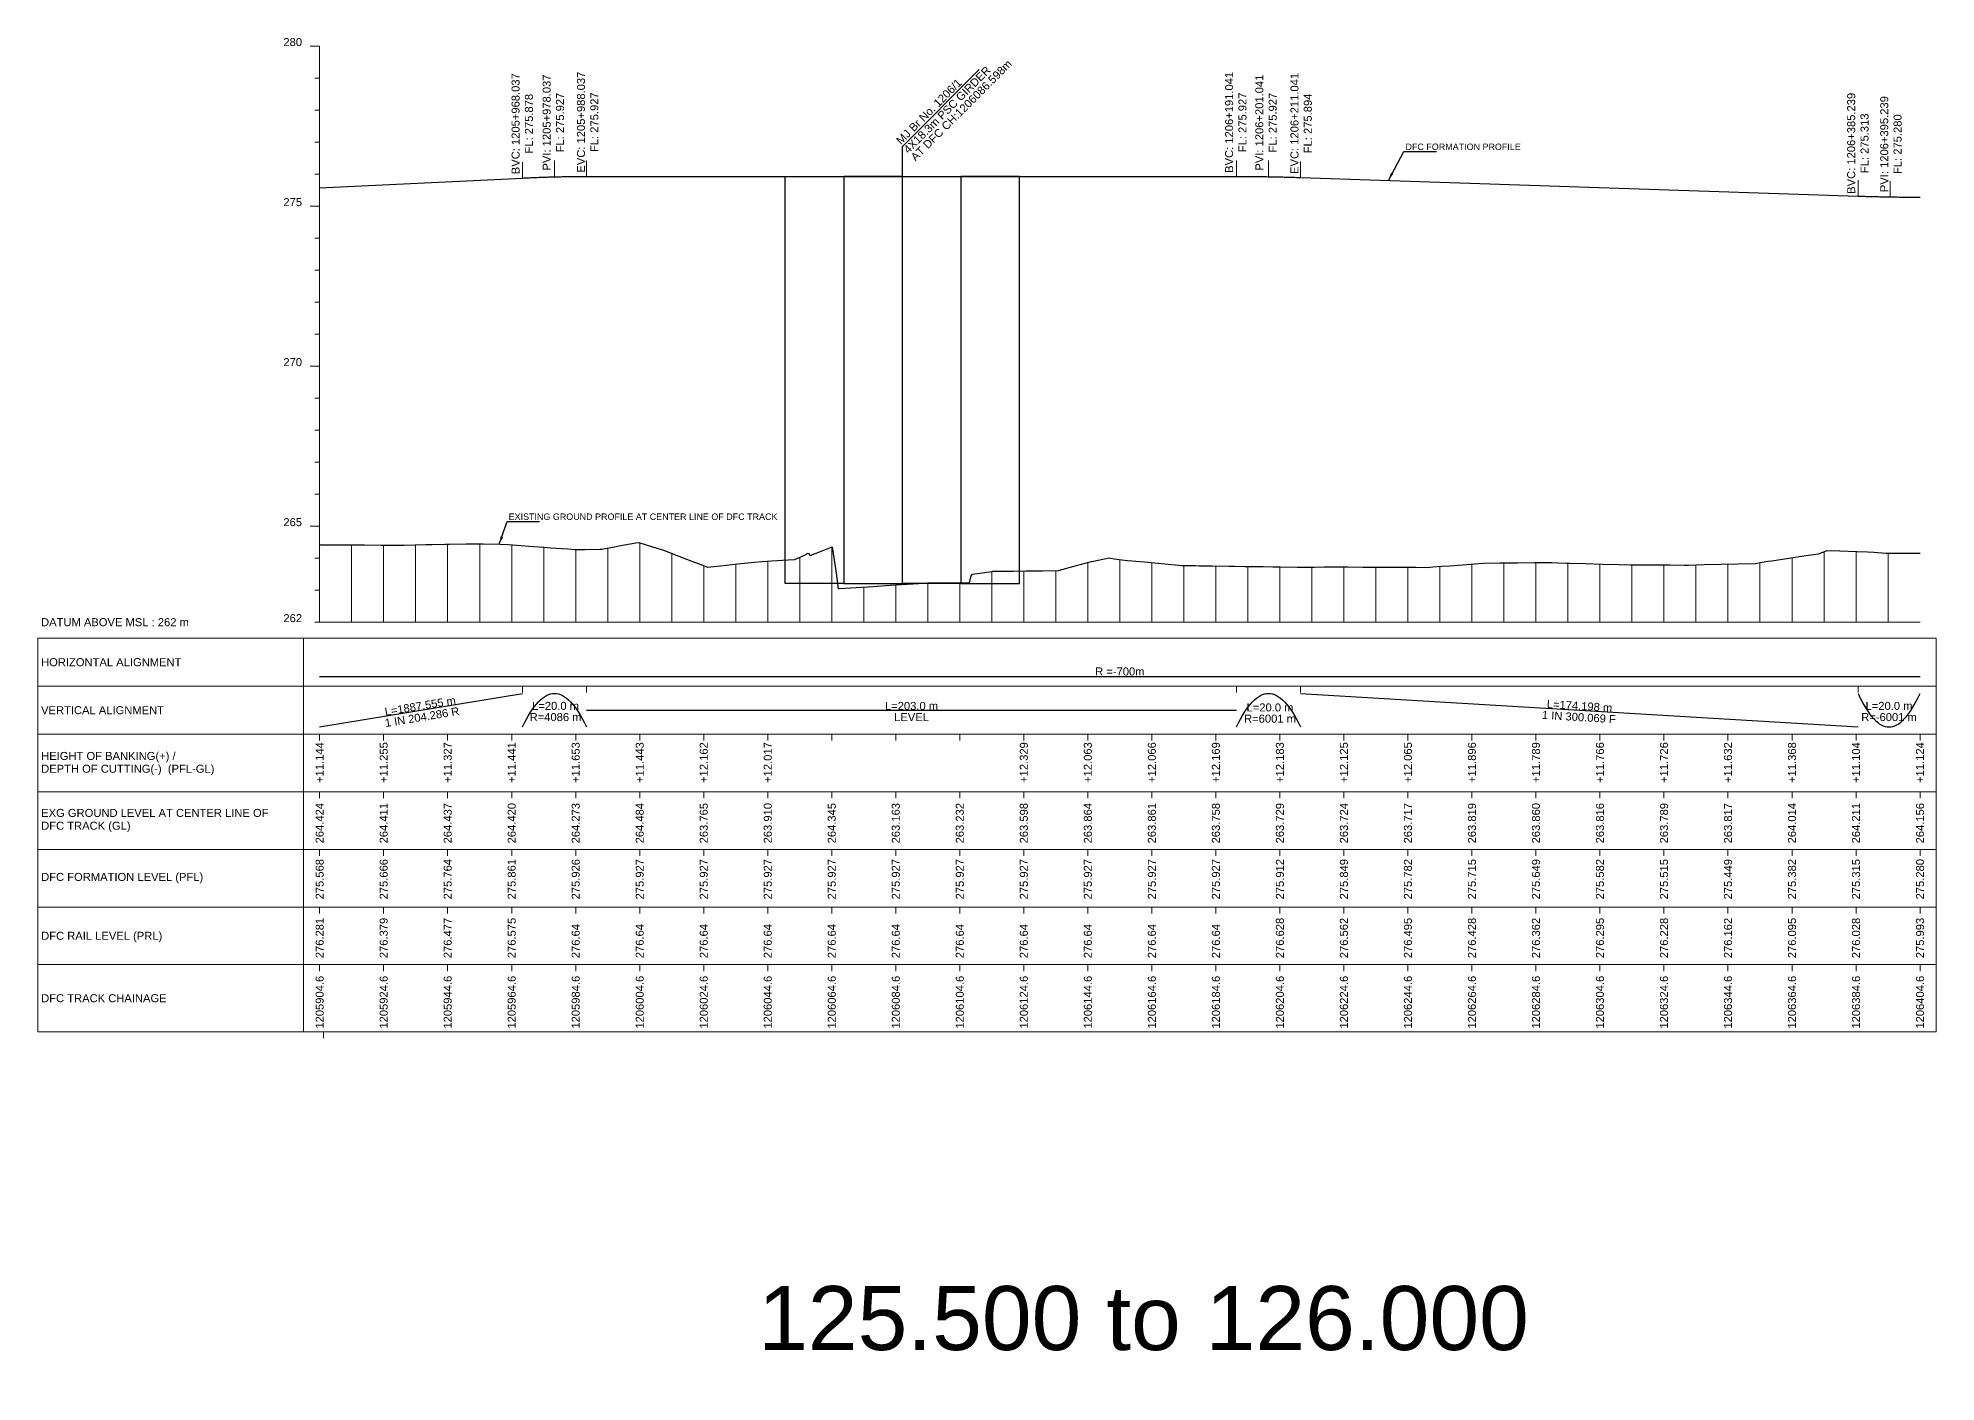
# Model space of a CAD drawing. Header units: metres. Extents: x 33905 to 43505, y -12340 to -11815.
# Drawn here: x 36912 to 37505, y -12237 to -11817 of the extents above; entities that cross this region are included whole.
import ezdxf
from ezdxf.enums import TextEntityAlignment as Align

# ---------------------------------------------------------------- set-up
doc = ezdxf.new("R2010")
doc.units = ezdxf.units.M
doc.header["$MEASUREMENT"] = 0
for name, color, linetype, lineweight in [('C-PROF-LABL-DG', 1, 'Continuous', 25), ('LS BRIDGE INDICATION', 10, 'Continuous', 30), ('LS BVC-PVI-EVC TEXT', 10, 'Continuous', 0), ('LS CUT FILL', 10, 'Continuous', 0), ('LS DATUM', 7, 'Continuous', 0), ('LS DATUM X', 7, 'Continuous', 0), ('LS DATUM Y', 7, 'Continuous', 0), ('LS EXG GL', 7, 'Continuous', 0), ('LS EXG. GL', 7, 'Continuous', 0), ('LS FRAME', 7, 'Continuous', 0), ('LS PRO FL', 10, 'Continuous', 0), ('LS PRO. CUT & FILL', 10, 'Continuous', 0), ('LS PRO. DFCC CH', 10, 'Continuous', 0), ('LS PRO. FL', 10, 'Continuous', 0), ('LS PRO. RL', 10, 'Continuous', 0), ('LS PROFILE EXG GL', 7, 'Continuous', 30), ('LS PROFILE PRO FL', 1, 'Continuous', 30), ('LS TICKS', 7, 'Continuous', 0), ('Profile Grid', 7, 'Continuous', 0)]:
    doc.layers.add(name, color=color, linetype=linetype, lineweight=lineweight)
for name, color, linetype in [("LS BRIDGE'S", 7, 'Continuous'), ('LS HORIZONTAL ALIGNMENT', 10, 'Continuous'), ('LS VERTICAL ALIGNMENT', 10, 'Continuous'), ('ref text', 3, 'Continuous')]:
    doc.layers.add(name, color=color, linetype=linetype)
doc.styles.add('Arial', font='arial.ttf')
doc.styles.get("Standard").update_dxf_attribs({"font": 'arial.ttf'})
doc.styles.add('Style-Arial', font='arial.ttf')
doc.styles.add('StyleArial', font='arial.ttf')
doc.dimstyles.get("Standard").update_dxf_attribs({"dimtxt": 0.18, "dimasz": 0.18, "dimexe": 0.18, "dimexo": 0.0625, "dimgap": 0.09, "dimtad": 0, "dimtih": 1, "dimtoh": 1, "dimdec": 4, "dimzin": 0, "dimdsep": 46, "dimtxsty": 'Standard', "dimcen": 0.09, "dimadec": 0, "dimazin": 0, "dimtfac": 1, "dimtdec": 4, "dimtofl": 0, "dimtmove": 0, "dimatfit": 3, "dimfxl": 1, "dimtolj": 1, "dimtzin": 0, "dimarcsym": 0})

msp = doc.modelspace()

# ---------------------------------------------------------------- linework, layer by layer
at = {"layer": 'LS BRIDGE INDICATION'}
for points in [[(37145.45, -11860.73), (37163.75, -11860.73), (37163.75, -11987.88), (37145.45, -11987.88)], [(37163.75, -11987.88), (37182.05, -11987.88), (37182.05, -11860.73), (37163.75, -11860.73)], [(37182.05, -11860.73), (37200.35, -11860.73), (37200.35, -11987.88), (37182.05, -11987.88)], [(37200.35, -11987.88), (37218.65, -11987.88), (37218.65, -11860.73), (37200.35, -11860.73)]]:
    msp.add_lwpolyline(points, close=True, dxfattribs=at)
at = {"layer": "LS BRIDGE'S", "color": 10}
msp.add_lwpolyline([(37182.05, -11975.91), (37182.05, -11851.4), (37206.1, -11827.35)], dxfattribs=at)
at = {"layer": 'LS BVC-PVI-EVC TEXT'}
for p, q in [((37063.42, -11861.22), (37063.42, -11856.22)), ((37073.42, -11860.73), (37073.42, -11855.73)), ((37083.42, -11860.73), (37083.42, -11855.73)), ((37286.43, -11860.73), (37286.43, -11855.73)), ((37296.43, -11860.73), (37296.43, -11855.73)), ((37306.43, -11861.06), (37306.43, -11856.06)), ((37480.62, -11866.87), (37480.62, -11861.87)), ((37490.62, -11867.2), (37490.62, -11862.2))]:
    msp.add_line(p, q, dxfattribs=at)
at = {"layer": 'LS DATUM X', "color": 7, "linetype": 'Continuous', "lineweight": 0}
msp.add_line((37000, -12000), (37500, -12000), dxfattribs=at)
at = {"layer": 'LS DATUM Y', "color": 7, "linetype": 'Continuous', "lineweight": 0}
for p, q in [((36997, -11820), (37000, -11820)), ((36997, -11820), (37000, -11820)), ((37000, -12000), (37000, -11820)), ((36998.5, -11830), (37000, -11830)), ((36998.5, -11840), (37000, -11840)), ((36998.5, -11850), (37000, -11850)), ((36998.5, -11860), (37000, -11860)), ((36997, -11870), (37000, -11870)), ((36998.5, -11880), (37000, -11880)), ((36998.5, -11890), (37000, -11890)), ((36998.5, -11900), (37000, -11900)), ((36998.5, -11910), (37000, -11910)), ((36997, -11920), (37000, -11920)), ((36998.5, -11930), (37000, -11930)), ((36998.5, -11940), (37000, -11940)), ((36998.5, -11950), (37000, -11950)), ((36998.5, -11960), (37000, -11960)), ((36997, -11970), (37000, -11970)), ((36998.5, -11980), (37000, -11980)), ((36998.5, -11990), (37000, -11990)), ((36998.5, -12000), (37000, -12000))]:
    msp.add_line(p, q, dxfattribs=at)
at = {"layer": 'LS FRAME'}
for points in [[(36995, -12005), (36912, -12005), (36912, -12020), (36995, -12020)], [(36995, -12020), (36912, -12020), (36912, -12035), (36995, -12035)], [(36995, -12035), (36912, -12035), (36912, -12053), (36995, -12053)], [(36995, -12053), (36912, -12053), (36912, -12071), (36995, -12071)], [(36995, -12071), (36912, -12071), (36912, -12089), (36995, -12089)], [(36995, -12089), (36912, -12089), (36912, -12107), (36995, -12107)], [(36995, -12107), (36912, -12107), (36912, -12128), (36995, -12128)]]:
    msp.add_lwpolyline(points, dxfattribs=at)
at = {"layer": 'LS FRAME', "color": 7, "linetype": 'Continuous', "lineweight": 0, "flags": 128}
for points in [[(36995, -12020), (37505, -12020), (37505, -12005), (36995, -12005), (36995, -12020)], [(36995, -12035), (37505, -12035), (37505, -12020), (36995, -12020), (36995, -12035)], [(36995, -12053), (37505, -12053), (37505, -12035), (36995, -12035), (36995, -12053)], [(36995, -12071), (37505, -12071), (37505, -12053), (36995, -12053), (36995, -12071)], [(36995, -12089), (37505, -12089), (37505, -12071), (36995, -12071), (36995, -12089)], [(36995, -12107), (37505, -12107), (37505, -12089), (36995, -12089), (36995, -12107)], [(36995, -12128), (37505, -12128), (37505, -12107), (36995, -12107), (36995, -12128)]]:
    msp.add_lwpolyline(points, close=True, dxfattribs=at)
at = {"layer": 'LS HORIZONTAL ALIGNMENT', "flags": 128}
msp.add_lwpolyline([(37000, -12017), (37500, -12017)], dxfattribs=at)
at = {"layer": 'LS PROFILE EXG GL', "flags": 128}
msp.add_lwpolyline([(37000, -11975.76), (37000.11, -11975.77), (37000.42, -11975.83), (37003.37, -11975.84), (37008.67, -11975.85), (37013.97, -11975.87), (37019.27, -11975.89), (37020.13, -11975.89), (37024.56, -11975.9), (37026.41, -11975.9), (37029.86, -11975.84), (37033.18, -11975.78), (37035.16, -11975.73), (37039.09, -11975.64), (37040.46, -11975.62), (37045.76, -11975.54), (37048.86, -11975.49), (37051.06, -11975.53), (37056.36, -11975.65), (37058.86, -11975.71), (37061.65, -11975.93), (37066.95, -11976.35), (37070.16, -11976.6), (37072.25, -11976.75), (37077.55, -11977.12), (37079.72, -11977.27), (37082.85, -11977.26), (37087.61, -11977.24), (37088.15, -11977.15), (37092.64, -11976.35), (37093.44, -11976.2), (37098.74, -11975.25), (37099.73, -11975.08), (37104.04, -11976.42), (37107.42, -11977.46), (37109.34, -11978.21), (37114.64, -11980.27), (37119.94, -11982.33), (37120.61, -11982.59), (37120.98, -11982.75), (37121.04, -11982.78), (37121.12, -11982.78), (37125.24, -11982.35), (37130.53, -11981.8), (37135.83, -11981.25), (37138.29, -11981), (37141.13, -11980.84), (37146.43, -11980.56), (37148.46, -11980.45), (37151.73, -11978.91), (37152.63, -11978.49), (37153.22, -11979.18), (37157.03, -11977.7), (37160.13, -11976.5), (37161.39, -11984.68), (37161.95, -11989.54), (37162.32, -11989.52), (37167.62, -11989.17), (37172.92, -11988.83), (37178.22, -11988.48), (37183.52, -11988.14), (37188.82, -11987.79), (37189.94, -11987.72), (37194.12, -11987.7), (37199.41, -11987.68), (37203.08, -11987.67), (37203.59, -11985.57), (37203.94, -11984.96), (37204.71, -11984.86), (37210.01, -11984.15), (37210.25, -11984.11), (37210.64, -11984.08), (37211.81, -11984.08), (37215.31, -11984.06), (37216.81, -11984.06), (37220.61, -11984.01), (37225.91, -11983.94), (37230.93, -11983.87), (37231.2, -11983.79), (37236.5, -11982.33), (37241.14, -11981.05), (37241.8, -11980.91), (37246.65, -11979.93), (37247.1, -11980), (37248.23, -11980.17), (37250.58, -11980.56), (37252.4, -11980.72), (37257.7, -11981.18), (37263, -11981.66), (37264.04, -11981.75), (37268.29, -11982.21), (37269.44, -11982.33), (37271.27, -11982.3), (37273.59, -11982.34), (37274.75, -11982.36), (37278.89, -11982.4), (37284.19, -11982.46), (37285.88, -11982.48), (37289.01, -11982.62), (37289.49, -11982.62), (37294.79, -11982.65), (37297.77, -11982.67), (37300.08, -11982.71), (37305.38, -11982.8), (37306.1, -11982.81), (37310.68, -11982.78), (37313.85, -11982.76), (37315.98, -11982.76), (37321.28, -11982.76), (37325.87, -11982.77), (37326.58, -11982.77), (37331.88, -11982.79), (37337.17, -11982.81), (37339.04, -11982.82), (37342.47, -11982.86), (37345.92, -11982.89), (37347.77, -11982.75), (37350.38, -11982.55), (37353.07, -11982.35), (37358.37, -11981.93), (37362.2, -11981.64), (37363.67, -11981.6), (37368.75, -11981.46), (37368.96, -11981.45), (37374.26, -11981.43), (37379.56, -11981.4), (37384.86, -11981.37), (37384.94, -11981.37), (37386.83, -11981.42), (37389.4, -11981.52), (37390.16, -11981.54), (37390.51, -11981.55), (37395.46, -11981.7), (37400.76, -11981.86), (37406.05, -11982.03), (37409.56, -11982.13), (37411.35, -11982.12), (37415.98, -11982.08), (37416.65, -11982.08), (37421.95, -11982.13), (37426.26, -11982.17), (37426.56, -11982.17), (37427.25, -11982.15), (37427.68, -11982.14), (37432.55, -11982.01), (37437.85, -11981.88), (37443.14, -11981.75), (37448.44, -11981.62), (37449.05, -11981.6), (37452.4, -11980.99), (37453.74, -11980.79), (37459.04, -11980.01), (37464.34, -11979.22), (37468.26, -11978.64), (37469.64, -11978.11), (37469.69, -11978.09), (37470.85, -11977.59), (37474.93, -11977.72), (37480.23, -11977.89), (37483.56, -11978), (37485.53, -11978.16), (37489.43, -11978.47), (37490.51, -11978.47), (37490.83, -11978.47), (37496.13, -11978.45), (37500, -11978.44)], dxfattribs=at)
at = {"layer": 'LS PROFILE PRO FL', "flags": 128}
msp.add_lwpolyline([(37000, -11864.32), (37063.42, -11861.22), (37063.85, -11861.2), (37064.27, -11861.18), (37064.7, -11861.16), (37065.12, -11861.14), (37065.55, -11861.12), (37065.98, -11861.1), (37066.4, -11861.08), (37066.83, -11861.07), (37067.25, -11861.05), (37067.68, -11861.03), (37068.1, -11861.02), (37068.53, -11861), (37068.95, -11860.98), (37069.38, -11860.97), (37069.8, -11860.96), (37070.23, -11860.94), (37070.66, -11860.93), (37071.08, -11860.91), (37071.51, -11860.9), (37071.93, -11860.89), (37072.36, -11860.88), (37072.78, -11860.87), (37073.21, -11860.86), (37073.63, -11860.85), (37074.06, -11860.84), (37074.49, -11860.83), (37074.91, -11860.82), (37075.34, -11860.81), (37075.76, -11860.8), (37076.19, -11860.79), (37076.61, -11860.78), (37077.04, -11860.78), (37077.46, -11860.77), (37077.89, -11860.77), (37078.32, -11860.76), (37078.74, -11860.76), (37079.17, -11860.75), (37079.59, -11860.75), (37080.02, -11860.74), (37080.44, -11860.74), (37080.87, -11860.74), (37081.29, -11860.73), (37081.72, -11860.73), (37082.15, -11860.73), (37082.57, -11860.73), (37083, -11860.73), (37083.42, -11860.73), (37286.43, -11860.73), (37286.85, -11860.73), (37287.28, -11860.73), (37287.7, -11860.73), (37288.13, -11860.73), (37288.55, -11860.73), (37288.98, -11860.73), (37289.4, -11860.74), (37289.83, -11860.74), (37290.26, -11860.74), (37290.68, -11860.74), (37291.11, -11860.75), (37291.53, -11860.75), (37291.96, -11860.75), (37292.38, -11860.76), (37292.81, -11860.76), (37293.23, -11860.77), (37293.66, -11860.77), (37294.09, -11860.78), (37294.51, -11860.78), (37294.94, -11860.79), (37295.36, -11860.79), (37295.79, -11860.8), (37296.21, -11860.81), (37296.64, -11860.82), (37297.06, -11860.82), (37297.49, -11860.83), (37297.91, -11860.84), (37298.34, -11860.85), (37298.77, -11860.86), (37299.19, -11860.86), (37299.62, -11860.87), (37300.04, -11860.88), (37300.47, -11860.89), (37300.89, -11860.9), (37301.32, -11860.91), (37301.74, -11860.92), (37302.17, -11860.93), (37302.6, -11860.95), (37303.02, -11860.96), (37303.45, -11860.97), (37303.87, -11860.98), (37304.3, -11860.99), (37304.72, -11861.01), (37305.15, -11861.02), (37305.57, -11861.03), (37306, -11861.05), (37306.43, -11861.06), (37480.62, -11866.87), (37481.05, -11866.88), (37481.48, -11866.89), (37481.9, -11866.91), (37482.33, -11866.92), (37482.75, -11866.93), (37483.18, -11866.95), (37483.6, -11866.96), (37484.03, -11866.97), (37484.45, -11866.98), (37484.88, -11866.99), (37485.31, -11867), (37485.73, -11867.02), (37486.16, -11867.03), (37486.58, -11867.04), (37487.01, -11867.05), (37487.43, -11867.06), (37487.86, -11867.06), (37488.28, -11867.07), (37488.71, -11867.08), (37489.13, -11867.09), (37489.56, -11867.1), (37489.99, -11867.11), (37490.41, -11867.11), (37490.84, -11867.12), (37491.26, -11867.13), (37491.69, -11867.13), (37492.11, -11867.14), (37492.54, -11867.15), (37492.96, -11867.15), (37493.39, -11867.16), (37493.82, -11867.16), (37494.24, -11867.17), (37494.67, -11867.17), (37495.09, -11867.17), (37495.52, -11867.18), (37495.94, -11867.18), (37496.37, -11867.18), (37496.79, -11867.19), (37497.22, -11867.19), (37497.65, -11867.19), (37498.07, -11867.19), (37498.5, -11867.2), (37498.92, -11867.2), (37499.35, -11867.2), (37499.77, -11867.2), (37500, -11867.2)], dxfattribs=at)
at = {"layer": 'LS TICKS', "color": 7, "linetype": 'Continuous', "lineweight": 0, "flags": 128}
for points in [[(37063.42, -12022), (37063.42, -12020)], [(37083.42, -12022), (37083.42, -12020)], [(37286.43, -12022), (37286.43, -12020)], [(37306.43, -12022), (37306.43, -12020)], [(37480.62, -12022), (37480.62, -12020)], [(37000, -12037), (37000, -12035)], [(37020, -12037), (37020, -12035)], [(37040, -12037), (37040, -12035)], [(37060, -12037), (37060, -12035)], [(37080, -12037), (37080, -12035)], [(37100, -12037), (37100, -12035)], [(37120, -12037), (37120, -12035)], [(37140, -12037), (37140, -12035)], [(37160, -12037), (37160, -12035)], [(37180, -12037), (37180, -12035)], [(37200, -12037), (37200, -12035)], [(37220, -12037), (37220, -12035)], [(37240, -12037), (37240, -12035)], [(37260, -12037), (37260, -12035)], [(37280, -12037), (37280, -12035)], [(37300, -12037), (37300, -12035)], [(37320, -12037), (37320, -12035)], [(37340, -12037), (37340, -12035)], [(37360, -12037), (37360, -12035)], [(37380, -12037), (37380, -12035)], [(37400, -12037), (37400, -12035)], [(37420, -12037), (37420, -12035)], [(37440, -12037), (37440, -12035)], [(37460, -12037), (37460, -12035)], [(37480, -12037), (37480, -12035)], [(37500, -12037), (37500, -12035)], [(37000, -12055), (37000, -12053)], [(37020, -12055), (37020, -12053)], [(37040, -12055), (37040, -12053)], [(37060, -12055), (37060, -12053)], [(37080, -12055), (37080, -12053)], [(37100, -12055), (37100, -12053)], [(37120, -12055), (37120, -12053)], [(37140, -12055), (37140, -12053)], [(37160, -12055), (37160, -12053)], [(37180, -12055), (37180, -12053)], [(37200, -12055), (37200, -12053)], [(37220, -12055), (37220, -12053)], [(37240, -12055), (37240, -12053)], [(37260, -12055), (37260, -12053)], [(37280, -12055), (37280, -12053)], [(37300, -12055), (37300, -12053)], [(37320, -12055), (37320, -12053)], [(37340, -12055), (37340, -12053)], [(37360, -12055), (37360, -12053)], [(37380, -12055), (37380, -12053)], [(37400, -12055), (37400, -12053)], [(37420, -12055), (37420, -12053)], [(37440, -12055), (37440, -12053)], [(37460, -12055), (37460, -12053)], [(37480, -12055), (37480, -12053)], [(37500, -12055), (37500, -12053)], [(37000, -12073), (37000, -12071)], [(37020, -12073), (37020, -12071)], [(37040, -12073), (37040, -12071)], [(37060, -12073), (37060, -12071)], [(37080, -12073), (37080, -12071)], [(37100, -12073), (37100, -12071)], [(37120, -12073), (37120, -12071)], [(37140, -12073), (37140, -12071)], [(37160, -12073), (37160, -12071)], [(37180, -12073), (37180, -12071)], [(37200, -12073), (37200, -12071)], [(37220, -12073), (37220, -12071)], [(37240, -12073), (37240, -12071)], [(37260, -12073), (37260, -12071)], [(37280, -12073), (37280, -12071)], [(37300, -12073), (37300, -12071)], [(37320, -12073), (37320, -12071)], [(37340, -12073), (37340, -12071)], [(37360, -12073), (37360, -12071)], [(37380, -12073), (37380, -12071)], [(37400, -12073), (37400, -12071)], [(37420, -12073), (37420, -12071)], [(37440, -12073), (37440, -12071)], [(37460, -12073), (37460, -12071)], [(37480, -12073), (37480, -12071)], [(37500, -12073), (37500, -12071)], [(37000, -12091), (37000, -12089)], [(37020, -12091), (37020, -12089)], [(37040, -12091), (37040, -12089)], [(37060, -12091), (37060, -12089)], [(37080, -12091), (37080, -12089)], [(37100, -12091), (37100, -12089)], [(37120, -12091), (37120, -12089)], [(37140, -12091), (37140, -12089)], [(37160, -12091), (37160, -12089)], [(37180, -12091), (37180, -12089)], [(37200, -12091), (37200, -12089)], [(37220, -12091), (37220, -12089)], [(37240, -12091), (37240, -12089)], [(37260, -12091), (37260, -12089)], [(37280, -12091), (37280, -12089)], [(37300, -12091), (37300, -12089)], [(37320, -12091), (37320, -12089)], [(37340, -12091), (37340, -12089)], [(37360, -12091), (37360, -12089)], [(37380, -12091), (37380, -12089)], [(37400, -12091), (37400, -12089)], [(37420, -12091), (37420, -12089)], [(37440, -12091), (37440, -12089)], [(37460, -12091), (37460, -12089)], [(37480, -12091), (37480, -12089)], [(37500, -12091), (37500, -12089)], [(37000, -12109), (37000, -12107)], [(37020, -12109), (37020, -12107)], [(37040, -12109), (37040, -12107)], [(37060, -12109), (37060, -12107)], [(37080, -12109), (37080, -12107)], [(37100, -12109), (37100, -12107)], [(37120, -12109), (37120, -12107)], [(37140, -12109), (37140, -12107)], [(37160, -12109), (37160, -12107)], [(37180, -12109), (37180, -12107)], [(37200, -12109), (37200, -12107)], [(37220, -12109), (37220, -12107)], [(37240, -12109), (37240, -12107)], [(37260, -12109), (37260, -12107)], [(37280, -12109), (37280, -12107)], [(37300, -12109), (37300, -12107)], [(37320, -12109), (37320, -12107)], [(37340, -12109), (37340, -12107)], [(37360, -12109), (37360, -12107)], [(37380, -12109), (37380, -12107)], [(37400, -12109), (37400, -12107)], [(37420, -12109), (37420, -12107)], [(37440, -12109), (37440, -12107)], [(37460, -12109), (37460, -12107)], [(37480, -12109), (37480, -12107)], [(37500, -12109), (37500, -12107)], [(37001.25, -12130), (37001.25, -12128)]]:
    msp.add_lwpolyline(points, dxfattribs=at)
at = {"layer": 'LS VERTICAL ALIGNMENT', "flags": 128}
for points in [[(37000, -12032.75), (37063.42, -12022.25)], [(37063.42, -12032.75), (37064.05, -12031.48), (37064.67, -12030.29), (37065.3, -12029.18), (37065.92, -12028.16), (37066.55, -12027.21), (37067.17, -12026.35), (37067.8, -12025.57), (37068.42, -12024.88), (37069.05, -12024.26), (37069.67, -12023.73), (37070.3, -12023.28), (37070.92, -12022.91), (37071.55, -12022.62), (37072.17, -12022.41), (37072.8, -12022.29), (37074.05, -12022.29), (37074.67, -12022.41), (37075.3, -12022.62), (37075.92, -12022.91), (37076.55, -12023.28), (37077.17, -12023.73), (37077.8, -12024.26), (37078.42, -12024.88), (37079.05, -12025.57), (37079.67, -12026.35), (37080.3, -12027.21), (37080.92, -12028.16), (37081.55, -12029.18), (37082.17, -12030.29), (37082.8, -12031.48), (37083.42, -12032.75)], [(37286.43, -12032.75), (37287.05, -12031.48), (37287.68, -12030.29), (37288.3, -12029.18), (37288.93, -12028.16), (37289.55, -12027.21), (37290.18, -12026.35), (37290.8, -12025.57), (37291.43, -12024.88), (37292.05, -12024.26), (37292.68, -12023.73), (37293.3, -12023.28), (37293.93, -12022.91), (37294.55, -12022.62), (37295.18, -12022.41), (37295.8, -12022.29), (37297.05, -12022.29), (37297.68, -12022.41), (37298.3, -12022.62), (37298.93, -12022.91), (37299.55, -12023.28), (37300.18, -12023.73), (37300.8, -12024.26), (37301.43, -12024.88), (37302.05, -12025.57), (37302.68, -12026.35), (37303.3, -12027.21), (37303.93, -12028.16), (37304.55, -12029.18), (37305.18, -12030.29), (37305.8, -12031.48), (37306.43, -12032.75)], [(37306.43, -12022.25), (37480.62, -12032.75)], [(37480.62, -12022.25), (37481.23, -12023.52), (37481.84, -12024.71), (37482.44, -12025.82), (37483.05, -12026.84), (37483.65, -12027.79), (37484.26, -12028.65), (37484.86, -12029.43), (37485.47, -12030.13), (37486.07, -12030.74), (37486.68, -12031.27), (37487.28, -12031.72), (37487.89, -12032.09), (37488.5, -12032.38), (37489.1, -12032.59), (37489.71, -12032.71), (37490.92, -12032.71), (37491.52, -12032.59), (37492.13, -12032.38), (37492.73, -12032.09), (37493.34, -12031.72), (37493.95, -12031.27), (37494.55, -12030.74), (37495.16, -12030.13), (37495.76, -12029.43), (37496.37, -12028.65), (37496.97, -12027.79), (37497.58, -12026.84), (37498.18, -12025.82), (37498.79, -12024.71), (37499.39, -12023.52), (37500, -12022.25)], [(37083.42, -12027.5), (37286.43, -12027.5)]]:
    msp.add_lwpolyline(points, dxfattribs=at)
at = {"layer": 'Profile Grid'}
for p, q in [((37010, -11975.86), (37010, -12000)), ((37020, -11975.89), (37020, -12000)), ((37030, -11975.84), (37030, -12000)), ((37040, -11975.63), (37040, -12000)), ((37050, -11975.51), (37050, -12000)), ((37060, -11975.8), (37060, -12000)), ((37070, -11976.59), (37070, -12000)), ((37080, -11977.27), (37080, -12000)), ((37090, -11976.82), (37090, -12000)), ((37100, -11975.16), (37100, -12000)), ((37110, -11978.46), (37110, -12000)), ((37160, -11976.55), (37160, -12000)), ((37470, -11977.96), (37470, -12000)), ((37480, -11977.89), (37480, -12000)), ((37490, -11978.47), (37490, -12000)), ((37120, -11982.35), (37120, -12000)), ((37130, -12000), (37130, -11981.85)), ((37140, -11980.9), (37140, -12000)), ((37150, -11979.73), (37150, -12000)), ((37210, -12000), (37210, -11984.15)), ((37220, -12000), (37220, -11984.02)), ((37230, -12000), (37230, -11983.88)), ((37240, -11981.36), (37240, -12000)), ((37250, -11980.46), (37250, -12000)), ((37260, -11981.39), (37260, -12000)), ((37270, -11982.32), (37270, -12000)), ((37280, -11982.42), (37280, -12000)), ((37290, -11982.63), (37290, -12000)), ((37300, -11982.71), (37300, -12000)), ((37310, -11982.78), (37310, -12000)), ((37320, -11982.76), (37320, -12000)), ((37330, -11982.78), (37330, -12000)), ((37340, -11982.83), (37340, -12000)), ((37350, -11982.58), (37350, -12000)), ((37360, -11981.81), (37360, -12000)), ((37370, -11981.45), (37370, -12000)), ((37380, -11981.4), (37380, -12000)), ((37390, -11981.53), (37390, -12000)), ((37400, -11981.84), (37400, -12000)), ((37410, -11982.13), (37410, -12000)), ((37420, -11982.11), (37420, -12000)), ((37430, -11982.08), (37430, -12000)), ((37440, -11981.83), (37440, -12000)), ((37450, -11981.43), (37450, -12000)), ((37460, -11979.86), (37460, -12000)), ((37170, -12000), (37170, -11989.02)), ((37180, -12000), (37180, -11988.37)), ((37190, -12000), (37190, -11987.72)), ((37200, -12000), (37200, -11987.68))]:
    msp.add_line(p, q, dxfattribs=at)

# ---------------------------------------------------------------- texts
at = {"layer": 'C-PROF-LABL-DG', "color": 1, "linetype": 'Continuous', "lineweight": 25, "char_height": 2.5, "attachment_point": 5, "rotation": 90, "style": 'Arial'}
for s, insert in [('BVC: 1205+968.037\\PFL: 275.878', (37063.32, -11844.26)), ('PVI: 1205+978.037\\PFL: 275.927', (37073.03, -11843.89)), ('EVC: 1205+988.037\\PFL: 275.927', (37083.75, -11843.77)), ('BVC: 1206+191.041\\PFL: 275.927', (37286.24, -11843.84)), ('PVI: 1206+201.041\\PFL: 275.927', (37295.68, -11843.92)), ('EVC: 1206+211.041\\PFL: 275.894', (37306.66, -11844.17)), ('BVC: 1206+385.239\\PFL: 275.313', (37480.59, -11850.39)), ('PVI: 1206+395.239\\PFL: 275.280', (37490.92, -11850.64))]:
    msp.add_mtext(s, dxfattribs=dict(at, insert=insert))
at = {"layer": "LS BRIDGE'S", "color": 10}
for s, p in [('4X18.3m PSC GIRDER', (37183.94, -11853.75)), ('AT DFC CH:1206086.598m', (37186.19, -11856.13)), ('MJ Br No. 1206/1', (37181.64, -11850.91))]:
    msp.add_text(s, height=2.5, rotation=45, dxfattribs=at).set_placement(p)
at = {"layer": 'LS CUT FILL', "style": 'Style-Arial'}
for s, p in [('+11.144', (37000, -12037.5)), ('+11.255', (37020, -12037.5)), ('+11.327', (37040, -12037.5)), ('+11.441', (37060, -12037.5)), ('+11.653', (37080, -12037.5)), ('+11.443', (37100, -12037.5)), ('+12.162', (37120, -12037.5)), ('+12.017', (37140, -12037.5)), ('+12.329', (37220, -12037.5)), ('+12.063', (37240, -12037.5)), ('+12.066', (37260, -12037.5)), ('+12.169', (37280, -12037.5)), ('+12.183', (37300, -12037.5)), ('+12.125', (37320, -12037.5)), ('+12.065', (37340, -12037.5)), ('+11.896', (37360, -12037.5)), ('+11.789', (37380, -12037.5)), ('+11.766', (37400, -12037.5)), ('+11.726', (37420, -12037.5)), ('+11.632', (37440, -12037.5)), ('+11.368', (37460, -12037.5)), ('+11.104', (37480, -12037.5)), ('+11.124', (37500, -12037.5))]:
    msp.add_text(s, height=2.5, rotation=90, dxfattribs=at).set_placement(p, align=Align.MIDDLE_RIGHT)
at = {"layer": 'LS DATUM', "color": 7, "style": 'StyleArial'}
msp.add_text('DATUM ABOVE MSL : 262 m', height=2.5, rotation=0.00003, dxfattribs=at).set_placement((36912.97, -12000), align=Align.MIDDLE_LEFT)
at = {"layer": 'LS DATUM Y', "color": 7, "lineweight": 0, "style": 'Style-Arial'}
for s, p in [('280', (36994.5, -11820)), ('280', (36994.5, -11820)), ('275', (36994.5, -11870)), ('270', (36994.5, -11920)), ('265', (36994.5, -11970)), ('262', (36994.5, -12000))]:
    msp.add_text(s, height=2.5, dxfattribs=at).set_placement(p, align=Align.RIGHT)
at = {"layer": 'LS EXG GL', "style": 'Style-Arial'}
for s, p in [('264.424', (37000, -12056.5)), ('264.411', (37020, -12056.5)), ('264.437', (37040, -12056.5)), ('264.420', (37060, -12056.5)), ('264.273', (37080, -12056.5)), ('264.484', (37100, -12056.5)), ('263.765', (37120, -12056.5)), ('263.910', (37140, -12056.5)), ('264.345', (37160, -12056.5)), ('263.163', (37180, -12056.5)), ('263.232', (37200, -12056.5)), ('263.598', (37220, -12056.5)), ('263.864', (37240, -12056.5)), ('263.861', (37260, -12056.5)), ('263.758', (37280, -12056.5)), ('263.729', (37300, -12056.5)), ('263.724', (37320, -12056.5)), ('263.717', (37340, -12056.5)), ('263.819', (37360, -12056.5)), ('263.860', (37380, -12056.5)), ('263.816', (37400, -12056.5)), ('263.789', (37420, -12056.5)), ('263.817', (37440, -12056.5)), ('264.014', (37460, -12056.5)), ('264.211', (37480, -12056.5)), ('264.156', (37500, -12056.5))]:
    msp.add_text(s, height=2.5, rotation=90, dxfattribs=at).set_placement(p, align=Align.MIDDLE_RIGHT)
at = {"layer": 'LS EXG. GL', "color": 7, "style": 'StyleArial'}
for s, p in [('EXG GROUND LEVEL AT CENTER LINE OF ', (36913, -12059.6)), ('DFC TRACK (GL)', (36913, -12063.6))]:
    msp.add_text(s, height=2.5, rotation=0.00003, dxfattribs=at).set_placement(p, align=Align.MIDDLE_LEFT)
at = {"layer": 'LS HORIZONTAL ALIGNMENT', "style": 'StyleArial'}
msp.add_text('HORIZONTAL ALIGNMENT', height=2.5, rotation=0.00003, dxfattribs=at).set_placement((36912.97, -12012.5), align=Align.MIDDLE_LEFT)
at = {"layer": 'LS HORIZONTAL ALIGNMENT', "insert": (37250, -12015.42), "char_height": 2.5, "attachment_point": 5, "line_spacing_factor": 0.6, "style": 'Style-Arial'}
msp.add_mtext('R =-700m', dxfattribs=at)
at = {"layer": 'LS PRO FL', "style": 'Style-Arial'}
for s, p in [('275.568', (37000, -12074)), ('275.666', (37020, -12074)), ('275.764', (37040, -12074)), ('275.861', (37060, -12074)), ('275.926', (37080, -12074)), ('275.927', (37100, -12074)), ('275.927', (37120, -12074)), ('275.927', (37140, -12074)), ('275.927', (37160, -12074)), ('275.927', (37180, -12074)), ('275.927', (37200, -12074)), ('275.927', (37220, -12074)), ('275.927', (37240, -12074)), ('275.927', (37260, -12074)), ('275.927', (37280, -12074)), ('275.912', (37300, -12074)), ('275.849', (37320, -12074)), ('275.782', (37340, -12074)), ('275.715', (37360, -12074)), ('275.649', (37380, -12074)), ('275.582', (37400, -12074)), ('275.515', (37420, -12074)), ('275.449', (37440, -12074)), ('275.382', (37460, -12074)), ('275.315', (37480, -12074)), ('275.280', (37500, -12074))]:
    msp.add_text(s, height=2.5, rotation=90, dxfattribs=at).set_placement(p, align=Align.MIDDLE_RIGHT)
at = {"layer": 'LS PRO. CUT & FILL', "color": 10, "style": 'StyleArial'}
for s, p in [('HEIGHT OF BANKING(+) /', (36913, -12041.8)), ('DEPTH OF CUTTING(-)  (PFL-GL)', (36913, -12045.8))]:
    msp.add_text(s, height=2.5, rotation=0.00003, dxfattribs=at).set_placement(p, align=Align.MIDDLE_LEFT)
at = {"layer": 'LS PRO. DFCC CH', "color": 10, "style": 'Style-Arial'}
msp.add_text('DFC TRACK CHAINAGE', height=2.5, rotation=0.00003, dxfattribs=at).set_placement((36913, -12117.5), align=Align.MIDDLE_LEFT)
at = {"layer": 'LS PRO. FL', "color": 10, "style": 'StyleArial'}
msp.add_text('DFC FORMATION LEVEL (PFL) ', height=2.5, rotation=0.00003, dxfattribs=at).set_placement((36913, -12079.6), align=Align.MIDDLE_LEFT)
at = {"layer": 'LS PRO. RL', "color": 10, "style": 'StyleArial'}
msp.add_text('DFC RAIL LEVEL (PRL)', height=2.5, rotation=0.00003, dxfattribs=at).set_placement((36913, -12098), align=Align.MIDDLE_LEFT)
at = {"layer": 'LS PRO. RL'}
for s, p in [('276.281', (37001.25, -12105)), ('276.379', (37021.25, -12105)), ('276.477', (37041.25, -12105)), ('276.575', (37061.25, -12105)), ('276.64', (37081.25, -12105)), ('276.64', (37101.25, -12105)), ('276.64', (37121.25, -12105)), ('276.64', (37141.25, -12105)), ('276.64', (37161.25, -12105)), ('276.64', (37181.25, -12105)), ('276.64', (37201.25, -12105)), ('276.64', (37221.25, -12105)), ('276.64', (37241.25, -12105)), ('276.64', (37261.25, -12105)), ('276.64', (37281.25, -12105)), ('276.628', (37301.25, -12105)), ('276.562', (37321.25, -12105)), ('276.495', (37341.25, -12105)), ('276.428', (37361.25, -12105)), ('276.362', (37381.25, -12105)), ('276.295', (37401.25, -12105)), ('276.228', (37421.25, -12105)), ('276.162', (37441.25, -12105)), ('276.095', (37461.25, -12105)), ('276.028', (37481.25, -12105)), ('275.993', (37501.25, -12105)), ('1205904.6', (37001.25, -12127)), ('1205924.6', (37021.25, -12127)), ('1205944.6', (37041.25, -12127)), ('1205964.6', (37061.25, -12127)), ('1205984.6', (37081.25, -12127)), ('1206004.6', (37101.25, -12127)), ('1206024.6', (37121.25, -12127)), ('1206044.6', (37141.25, -12127)), ('1206064.6', (37161.25, -12127)), ('1206084.6', (37181.25, -12127)), ('1206104.6', (37201.25, -12127)), ('1206124.6', (37221.25, -12127)), ('1206144.6', (37241.25, -12127)), ('1206164.6', (37261.25, -12127)), ('1206184.6', (37281.25, -12127)), ('1206204.6', (37301.25, -12127)), ('1206224.6', (37321.25, -12127)), ('1206244.6', (37341.25, -12127)), ('1206264.6', (37361.25, -12127)), ('1206284.6', (37381.25, -12127)), ('1206304.6', (37401.25, -12127)), ('1206324.6', (37421.25, -12127)), ('1206344.6', (37441.25, -12127)), ('1206364.6', (37461.25, -12127)), ('1206384.6', (37481.25, -12127)), ('1206404.6', (37501.25, -12127))]:
    msp.add_text(s, height=2.5, rotation=90, dxfattribs=at).set_placement(p)
at = {"layer": 'LS PROFILE EXG GL', "color": 7, "lineweight": 0, "style": 'Style-Arial'}
msp.add_text('EXISTING GROUND PROFILE AT CENTER LINE OF DFC TRACK', height=2, dxfattribs=at).set_placement((37059.05, -11968.04))
at = {"layer": 'LS PROFILE PRO FL', "style": 'Style-Arial'}
msp.add_text(' DFC FORMATION PROFILE', height=2, dxfattribs=at).set_placement((37338.47, -11852.46))
at = {"layer": 'LS VERTICAL ALIGNMENT', "style": 'StyleArial'}
msp.add_text('VERTICAL ALIGNMENT', height=2.5, rotation=0.00003, dxfattribs=at).set_placement((36912.97, -12027.5), align=Align.MIDDLE_LEFT)
at = {"layer": 'LS VERTICAL ALIGNMENT', "char_height": 2.5, "attachment_point": 5, "line_spacing_factor": 0.84, "style": 'Style-Arial'}
for s, insert, rotation in [('L=1887.555 m\\P1 IN 204.286 R ', (37031.71, -12027.92), 9.40051), ('L=174.198 m\\P1 IN 300.069 F', (37393.52, -12027.92), 356.55061)]:
    msp.add_mtext(s, dxfattribs=dict(at, insert=insert, rotation=rotation))
for s, insert in [('L=20.0 m\\PR=4086 m', (37073.71, -12027.92)), ('L=203.0 m\\PLEVEL', (37184.92, -12027.92)), ('L=20.0 m\\PR=6001 m', (37296.92, -12028.41)), ('L=20.0 m\\PR=-6001 m', (37490.31, -12027.92))]:
    msp.add_mtext(s, dxfattribs=dict(at, insert=insert))
at = {"layer": 'ref text', "color": 3, "insert": (37137, -12227.71), "char_height": 20, "width": 259.0433, "attachment_point": 7, "bg_fill": 3, "box_fill_scale": 1.5, "bg_fill_color": 256, "bg_fill_transparency": 0}
msp.add_mtext('125.500 to 126.000', dxfattribs=at)

# ---------------------------------------------------------------- leaders
at = {"layer": 'LS PROFILE EXG GL', "color": 7, "lineweight": -3}
msp.add_leader([(37056.14, -11975.65), (37058.54, -11968.5), (37068.68, -11968.5)], dimstyle='Standard', override={"dimasz": 2.5, "dimexe": 0.25, "dimexo": 0.25, "dimgap": 0.25, "dimtad": 0, "dimtih": 0, "dimtoh": 0, "dimzin": 11, "dimadec": 4, "dimazin": 3, "dimatfit": 1, "dimfrac": 2, "dimtolj": 0, "dimtzin": 11}, dxfattribs=at)
at = {"layer": 'LS PROFILE PRO FL', "lineweight": -3}
msp.add_leader([(37333.89, -11861.98), (37338.75, -11852.92), (37348.89, -11852.92)], dimstyle='Standard', override={"dimasz": 2.5, "dimexe": 0.25, "dimexo": 0.25, "dimgap": 0.25, "dimtad": 0, "dimtih": 0, "dimtoh": 0, "dimzin": 11, "dimadec": 4, "dimazin": 3, "dimatfit": 1, "dimfrac": 2, "dimtolj": 0, "dimtzin": 11}, dxfattribs=at)

doc.saveas('drawing.dxf')
